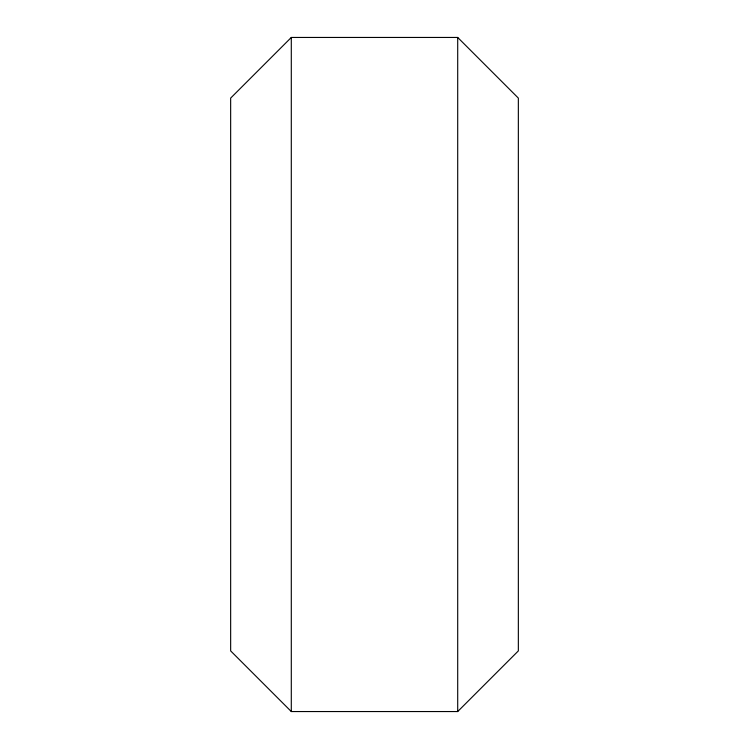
<?xml version="1.0" encoding="UTF-8"?>
<svg xmlns="http://www.w3.org/2000/svg" width="749" height="749" viewBox="0 0 749 749"><rect width="100%" height="100%" fill="white"/><g stroke="black" fill="none" stroke-linecap="round" stroke-linejoin="round"><path stroke-width="1.12" d="M291.295 37.45L230.655 98.091L230.655 650.909L291.295 711.55L457.705 711.55L518.345 650.909L518.345 98.091L457.705 37.45L291.295 37.45L291.295 711.55M457.705 37.45L457.705 711.55"/></g></svg>
